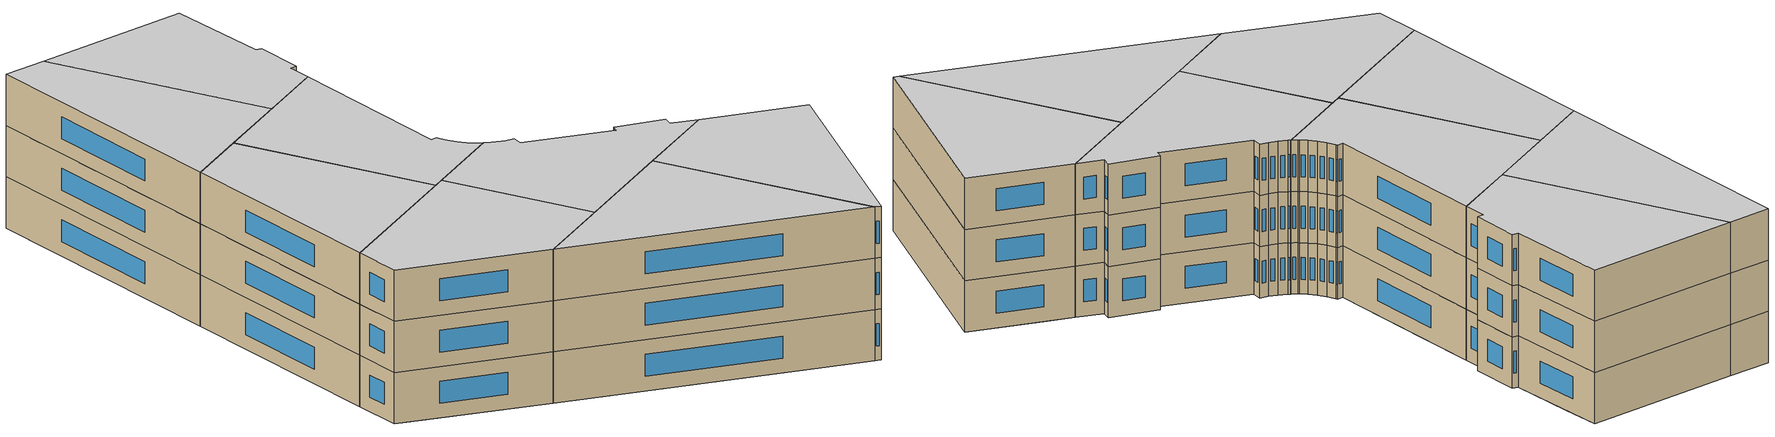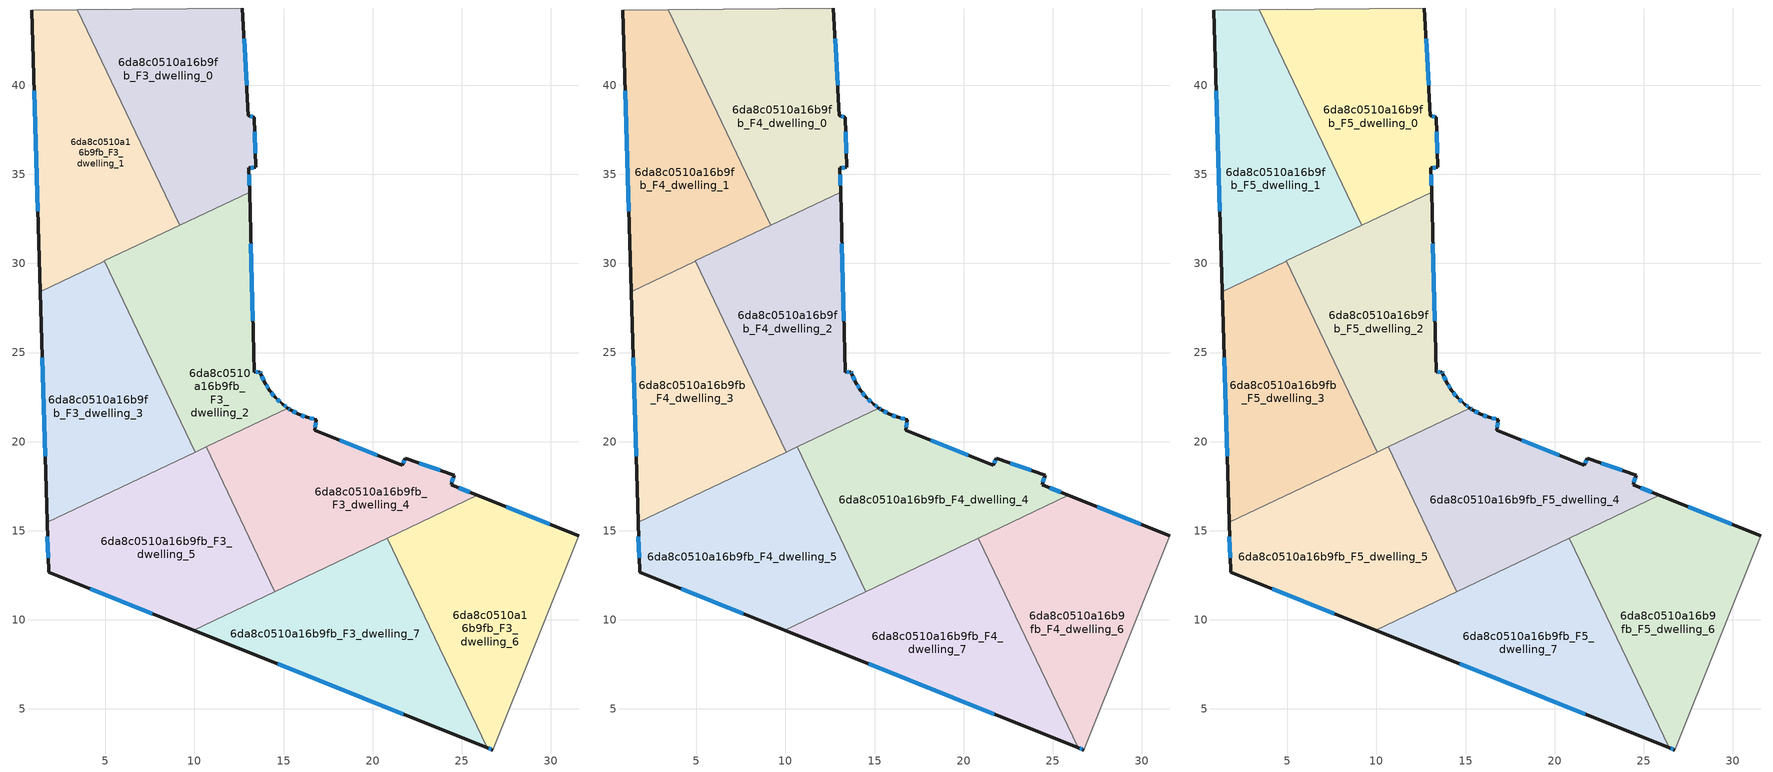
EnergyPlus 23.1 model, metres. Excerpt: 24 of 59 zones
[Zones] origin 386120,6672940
6da8c0510a16b9fb_F3_dwelling_0
 floor to 6da8c0510a16b9fb_F2_dwelling_0 (EU_floor_Construction): 12.7,44.34 12.82,42.05 9.07,35.75 6.83,37.09 3.43,44.24 z9
 floor to 6da8c0510a16b9fb_F2_dwelling_1 (EU_floor_Construction): 12.82,42.05 13.03,38.28 13.37,38.2 13.43,35.39 13.06,35.37 13.09,34.01 9.18,32.15 6.83,37.09 9.07,35.75 z9
 wall outside (EU_wall_Construction): 13.09,34.01 13.06,35.37 13.43,35.39 13.37,38.2 13.03,38.28 12.7,44.34 z9:12
 wall to 6da8c0510a16b9fb_F3_dwelling_1 (EU_wall_Construction): 3.43,44.24 9.18,32.15 z9:12
 wall adiabatic (EU_wall_Construction): 12.7,44.34 3.43,44.24 z9:12
 wall to 6da8c0510a16b9fb_F3_dwelling_2 (EU_wall_Construction): 9.18,32.15 13.09,34.01 z9:12
 window (EU_Window_Construction): 13.17,35.38 13.32,35.38 / 13.09,34.4 13.07,34.98 / 12.93,40.01 12.79,42.61 / 13.27,38.22 13.12,38.26 / 13.41,36.19 13.38,37.39 z9.86:11.14
6da8c0510a16b9fb_F3_dwelling_1
 floor to 6da8c0510a16b9fb_F2_dwelling_1 (EU_floor_Construction): 6.83,37.09 9.18,32.15 8.52,31.83 1.1,36.25 0.97,40.58 z9
 floor to 6da8c0510a16b9fb_F2_dwelling_0 (EU_floor_Construction): 3.43,44.24 6.83,37.09 0.97,40.58 0.87,44.21 z9
 floor to 6da8c0510a16b9fb_F2_dwelling_2 (EU_floor_Construction): 8.52,31.83 1.34,28.42 1.1,36.25 z9
 wall outside (EU_wall_Construction): 0.87,44.21 1.34,28.42 z9:12
 wall adiabatic (EU_wall_Construction): 3.43,44.24 0.87,44.21 z9:12
 wall to 6da8c0510a16b9fb_F3_dwelling_3 (EU_wall_Construction): 1.34,28.42 4.95,30.14 z9:12
 wall to 6da8c0510a16b9fb_F3_dwelling_2 (EU_wall_Construction): 4.95,30.14 9.18,32.15 z9:12
 window (EU_Window_Construction): 1,39.7 1.2,32.93 z9.86:11.14
6da8c0510a16b9fb_F3_dwelling_2
 floor to 6da8c0510a16b9fb_F2_dwelling_2 (EU_floor_Construction): 12.57,29.42 10.1,25.27 6.14,27.63 4.95,30.14 8.52,31.83 z9
 floor to 6da8c0510a16b9fb_F2_dwelling_4 (EU_floor_Construction): 13.18,30.45 13.35,23.89 13.68,23.92 13.72,23.8 13.94,23.31 14.22,22.87 14.56,22.46 14.89,22.15 14.95,22.09 15.24,21.89 10.04,19.42 8.52,22.62 z9
 floor to 6da8c0510a16b9fb_F2_dwelling_3 (EU_floor_Construction): 10.1,25.27 8.52,22.62 6.14,27.63 z9
 floor to 6da8c0510a16b9fb_F2_dwelling_1 (EU_floor_Construction): 13.09,34.01 13.18,30.45 12.57,29.42 8.52,31.83 z9
 wall outside (EU_wall_Construction): 15.24,21.89 14.95,22.09 14.89,22.15 14.56,22.46 14.22,22.87 13.94,23.31 13.72,23.8 13.68,23.92 13.35,23.89 13.09,34.01 z9:12
 wall to 6da8c0510a16b9fb_F3_dwelling_3 (EU_wall_Construction): 4.95,30.14 10.04,19.42 z9:12
 wall to 6da8c0510a16b9fb_F3_dwelling_4 (EU_wall_Construction): 10.66,19.71 15.24,21.89 z9:12
 wall to 6da8c0510a16b9fb_F3_dwelling_5 (EU_wall_Construction): 10.04,19.42 10.66,19.71 z9:12
 window (EU_Window_Construction): 13.88,23.45 13.79,23.66 / 14.14,22.99 14.02,23.19 / 14.46,22.57 14.32,22.75 / 14.79,22.23 14.65,22.37 / 15.16,21.95 15.03,22.04 / 13.28,26.78 13.17,31.12 / 13.58,23.91 13.44,23.9 / 13.71,23.83 13.69,23.88 z9.86:11.14
6da8c0510a16b9fb_F3_dwelling_3
 floor to 6da8c0510a16b9fb_F2_dwelling_3 (EU_floor_Construction): 6.14,27.63 8.52,22.62 5.25,17.14 1.73,15.46 1.5,23.05 4.73,28.47 z9
 floor to 6da8c0510a16b9fb_F2_dwelling_2 (EU_floor_Construction): 4.95,30.14 6.14,27.63 4.73,28.47 1.5,23.05 1.34,28.42 z9
 floor to 6da8c0510a16b9fb_F2_dwelling_5 (EU_floor_Construction): 8.45,18.66 5.25,17.14 6.76,19.67 z9
 floor to 6da8c0510a16b9fb_F2_dwelling_4 (EU_floor_Construction): 8.52,22.62 10.04,19.42 8.45,18.66 6.76,19.67 z9
 wall outside (EU_wall_Construction): 1.34,28.42 1.73,15.46 z9:12
 wall to 6da8c0510a16b9fb_F3_dwelling_5 (EU_wall_Construction): 1.73,15.46 10.04,19.42 z9:12
 window (EU_Window_Construction): 1.45,24.72 1.62,19.17 z9.86:11.14
6da8c0510a16b9fb_F3_dwelling_4
 floor to 6da8c0510a16b9fb_F2_dwelling_4 (EU_floor_Construction): 16.83,21.24 16.77,20.65 17.64,20.3 14.51,15.05 12.22,16.41 10.66,19.71 15.24,21.89 15.38,21.79 15.85,21.54 16.34,21.35 z9
 floor to 6da8c0510a16b9fb_F2_dwelling_6 (EU_floor_Construction): 24.58,18.11 24.41,17.57 25.88,16.98 18.23,13.35 14.74,15.43 17.64,20.3 21.67,18.67 21.82,19.06 z9
 floor to 6da8c0510a16b9fb_F2_dwelling_5 (EU_floor_Construction): 14.51,15.05 13.6,13.52 12.22,16.41 z9
 floor to 6da8c0510a16b9fb_F2_dwelling_7 (EU_floor_Construction): 18.23,13.35 14.52,11.58 13.6,13.52 14.74,15.43 z9
 wall outside (EU_wall_Construction): 25.88,16.98 24.41,17.57 24.58,18.11 21.82,19.06 21.67,18.67 16.77,20.65 16.83,21.24 16.34,21.35 15.85,21.54 15.38,21.79 15.24,21.89 z9:12
 wall to 6da8c0510a16b9fb_F3_dwelling_5 (EU_wall_Construction): 10.66,19.71 14.52,11.58 z9:12
 wall to 6da8c0510a16b9fb_F3_dwelling_7 (EU_wall_Construction): 14.52,11.58 20.83,14.58 z9:12
 wall to 6da8c0510a16b9fb_F3_dwelling_6 (EU_wall_Construction): 20.83,14.58 25.88,16.98 z9:12
 window (EU_Window_Construction): 15.71,21.61 15.51,21.72 / 16.2,21.41 15.99,21.49 / 16.69,21.27 16.48,21.32 / 16.78,20.82 16.81,21.07 / 20.27,19.24 18.17,20.08 / 21.78,18.95 21.71,18.79 / 23.79,18.39 22.61,18.79 / 24.45,17.73 24.53,17.96 / 25.46,17.15 24.83,17.4 / 15.34,21.82 15.28,21.86 z9.86:11.14
6da8c0510a16b9fb_F3_dwelling_5
 floor to 6da8c0510a16b9fb_F2_dwelling_5 (EU_floor_Construction): 12.22,16.41 13.6,13.52 11.63,10.21 9.96,9.42 2.45,12.43 5.25,17.14 8.45,18.66 z9
 floor to 6da8c0510a16b9fb_F2_dwelling_3 (EU_floor_Construction): 5.25,17.14 2.45,12.43 1.81,12.68 1.73,15.46 z9
 floor to 6da8c0510a16b9fb_F2_dwelling_7 (EU_floor_Construction): 13.6,13.52 14.52,11.58 11.63,10.21 z9
 floor to 6da8c0510a16b9fb_F2_dwelling_4 (EU_floor_Construction): 10.66,19.71 12.22,16.41 8.45,18.66 z9
 wall outside (EU_wall_Construction): 1.73,15.46 1.81,12.68 9.96,9.42 z9:12
 wall to 6da8c0510a16b9fb_F3_dwelling_7 (EU_wall_Construction): 9.96,9.42 14.52,11.58 z9:12
 window (EU_Window_Construction): 4.14,11.75 7.63,10.35 / 1.75,14.67 1.79,13.48 z9.86:11.14
6da8c0510a16b9fb_F3_dwelling_6
 floor to 6da8c0510a16b9fb_F2_dwelling_6 (EU_floor_Construction): 27.52,16.33 23.78,10.05 22.68,10.7 20.83,14.58 25.88,16.98 z9
 floor to 6da8c0510a16b9fb_F2_dwelling_8 (EU_floor_Construction): 31.57,14.72 26.75,2.69 26.42,2.83 23.34,9.31 27.52,16.33 z9
 floor to 6da8c0510a16b9fb_F2_dwelling_7 (EU_floor_Construction): 23.78,10.05 23.34,9.31 22.68,10.7 z9
 wall outside (EU_wall_Construction): 26.42,2.83 26.75,2.69 / 31.57,14.72 25.88,16.98 z9:12
 wall adiabatic (EU_wall_Construction): 26.75,2.69 31.57,14.72 z9:12
 wall to 6da8c0510a16b9fb_F3_dwelling_7 (EU_wall_Construction): 20.83,14.58 26.42,2.83 z9:12
 window (EU_Window_Construction): 26.51,2.79 26.66,2.73 / 29.95,15.37 27.51,16.34 z9.86:11.14
6da8c0510a16b9fb_F3_dwelling_7
 floor to 6da8c0510a16b9fb_F2_dwelling_7 (EU_floor_Construction): 22.68,10.7 23.34,9.31 20.81,5.07 10.93,9.03 11.63,10.21 18.24,13.35 z9
 floor to 6da8c0510a16b9fb_F2_dwelling_8 (EU_floor_Construction): 23.34,9.31 26.42,2.83 20.81,5.07 z9
 floor to 6da8c0510a16b9fb_F2_dwelling_6 (EU_floor_Construction): 20.83,14.58 22.68,10.7 18.24,13.35 z9
 floor to 6da8c0510a16b9fb_F2_dwelling_5 (EU_floor_Construction): 11.63,10.21 10.93,9.03 9.96,9.42 z9
 wall outside (EU_wall_Construction): 9.96,9.42 26.42,2.83 z9:12
 window (EU_Window_Construction): 14.66,7.53 21.72,4.71 z9.86:11.14
6da8c0510a16b9fb_F4_dwelling_0
 floor to 6da8c0510a16b9fb_F3_dwelling_0 (EU_floor_Construction): 12.7,44.34 13.03,38.28 13.37,38.2 13.43,35.39 13.06,35.37 13.09,34.01 9.18,32.15 3.43,44.24 z12
 wall outside (EU_wall_Construction): 13.09,34.01 13.06,35.37 13.43,35.39 13.37,38.2 13.03,38.28 12.7,44.34 z12:15
 wall to 6da8c0510a16b9fb_F4_dwelling_1 (EU_wall_Construction): 3.43,44.24 9.18,32.15 z12:15
 wall adiabatic (EU_wall_Construction): 12.7,44.34 3.43,44.24 z12:15
 wall to 6da8c0510a16b9fb_F4_dwelling_2 (EU_wall_Construction): 9.18,32.15 13.09,34.01 z12:15
 window (EU_Window_Construction): 13.17,35.38 13.32,35.38 / 13.09,34.4 13.07,34.98 / 12.93,40.01 12.79,42.61 / 13.27,38.22 13.12,38.26 / 13.41,36.19 13.38,37.39 z12.86:14.14
6da8c0510a16b9fb_F4_dwelling_1
 floor to 6da8c0510a16b9fb_F3_dwelling_1 (EU_floor_Construction): 3.43,44.24 9.18,32.15 1.34,28.42 0.87,44.21 z12
 wall outside (EU_wall_Construction): 0.87,44.21 1.34,28.42 z12:15
 wall adiabatic (EU_wall_Construction): 3.43,44.24 0.87,44.21 z12:15
 wall to 6da8c0510a16b9fb_F4_dwelling_3 (EU_wall_Construction): 1.34,28.42 4.95,30.14 z12:15
 wall to 6da8c0510a16b9fb_F4_dwelling_2 (EU_wall_Construction): 4.95,30.14 9.18,32.15 z12:15
 window (EU_Window_Construction): 1,39.7 1.2,32.93 z12.86:14.14
6da8c0510a16b9fb_F4_dwelling_2
 floor to 6da8c0510a16b9fb_F3_dwelling_2 (EU_floor_Construction): 13.09,34.01 13.35,23.89 13.68,23.92 13.72,23.8 13.94,23.31 14.22,22.87 14.56,22.46 14.89,22.15 14.95,22.09 15.24,21.89 10.04,19.42 4.95,30.14 z12
 wall outside (EU_wall_Construction): 15.24,21.89 14.95,22.09 14.89,22.15 14.56,22.46 14.22,22.87 13.94,23.31 13.72,23.8 13.68,23.92 13.35,23.89 13.09,34.01 z12:15
 wall to 6da8c0510a16b9fb_F4_dwelling_3 (EU_wall_Construction): 4.95,30.14 10.04,19.42 z12:15
 wall to 6da8c0510a16b9fb_F4_dwelling_4 (EU_wall_Construction): 10.66,19.71 15.24,21.89 z12:15
 wall to 6da8c0510a16b9fb_F4_dwelling_5 (EU_wall_Construction): 10.04,19.42 10.66,19.71 z12:15
 window (EU_Window_Construction): 13.88,23.45 13.79,23.66 / 14.14,22.99 14.02,23.19 / 14.46,22.57 14.32,22.75 / 14.79,22.23 14.65,22.37 / 15.16,21.95 15.03,22.04 / 13.28,26.78 13.17,31.12 / 13.58,23.91 13.44,23.9 / 13.71,23.83 13.69,23.88 z12.86:14.14
6da8c0510a16b9fb_F4_dwelling_3
 floor to 6da8c0510a16b9fb_F3_dwelling_3 (EU_floor_Construction): 4.95,30.14 10.04,19.42 1.73,15.46 1.34,28.42 z12
 wall outside (EU_wall_Construction): 1.34,28.42 1.73,15.46 z12:15
 wall to 6da8c0510a16b9fb_F4_dwelling_5 (EU_wall_Construction): 1.73,15.46 10.04,19.42 z12:15
 window (EU_Window_Construction): 1.45,24.72 1.62,19.17 z12.86:14.14
6da8c0510a16b9fb_F4_dwelling_4
 floor to 6da8c0510a16b9fb_F3_dwelling_4 (EU_floor_Construction): 24.58,18.11 24.41,17.57 25.88,16.98 14.52,11.58 10.66,19.71 15.24,21.89 15.38,21.79 15.85,21.54 16.34,21.35 16.83,21.24 16.77,20.65 21.67,18.67 21.82,19.06 z12
 wall outside (EU_wall_Construction): 25.88,16.98 24.41,17.57 24.58,18.11 21.82,19.06 21.67,18.67 16.77,20.65 16.83,21.24 16.34,21.35 15.85,21.54 15.38,21.79 15.24,21.89 z12:15
 wall to 6da8c0510a16b9fb_F4_dwelling_5 (EU_wall_Construction): 10.66,19.71 14.52,11.58 z12:15
 wall to 6da8c0510a16b9fb_F4_dwelling_7 (EU_wall_Construction): 14.52,11.58 20.83,14.58 z12:15
 wall to 6da8c0510a16b9fb_F4_dwelling_6 (EU_wall_Construction): 20.83,14.58 25.88,16.98 z12:15
 window (EU_Window_Construction): 15.71,21.61 15.51,21.72 / 16.2,21.41 15.99,21.49 / 16.69,21.27 16.48,21.32 / 16.78,20.82 16.81,21.07 / 20.27,19.24 18.17,20.08 / 21.78,18.95 21.71,18.79 / 23.79,18.39 22.61,18.79 / 24.45,17.73 24.53,17.96 / 25.46,17.15 24.83,17.4 / 15.34,21.82 15.28,21.86 z12.86:14.14
6da8c0510a16b9fb_F4_dwelling_5
 floor to 6da8c0510a16b9fb_F3_dwelling_5 (EU_floor_Construction): 10.66,19.71 14.52,11.58 9.96,9.42 1.81,12.68 1.73,15.46 z12
 wall outside (EU_wall_Construction): 1.73,15.46 1.81,12.68 9.96,9.42 z12:15
 wall to 6da8c0510a16b9fb_F4_dwelling_7 (EU_wall_Construction): 9.96,9.42 14.52,11.58 z12:15
 window (EU_Window_Construction): 4.14,11.75 7.63,10.35 / 1.75,14.67 1.79,13.48 z12.86:14.14
6da8c0510a16b9fb_F4_dwelling_6
 floor to 6da8c0510a16b9fb_F3_dwelling_6 (EU_floor_Construction): 31.57,14.72 26.75,2.69 26.42,2.83 20.83,14.58 25.88,16.98 z12
 wall outside (EU_wall_Construction): 26.42,2.83 26.75,2.69 / 31.57,14.72 25.88,16.98 z12:15
 wall adiabatic (EU_wall_Construction): 26.75,2.69 31.57,14.72 z12:15
 wall to 6da8c0510a16b9fb_F4_dwelling_7 (EU_wall_Construction): 20.83,14.58 26.42,2.83 z12:15
 window (EU_Window_Construction): 26.51,2.79 26.66,2.73 / 29.95,15.37 27.51,16.34 z12.86:14.14
6da8c0510a16b9fb_F4_dwelling_7
 floor to 6da8c0510a16b9fb_F3_dwelling_7 (EU_floor_Construction): 20.83,14.58 26.42,2.83 9.96,9.42 z12
 wall outside (EU_wall_Construction): 9.96,9.42 26.42,2.83 z12:15
 window (EU_Window_Construction): 14.66,7.53 21.72,4.71 z12.86:14.14
6da8c0510a16b9fb_F5_dwelling_0
 floor to 6da8c0510a16b9fb_F4_dwelling_0 (EU_floor_Construction): 12.7,44.34 13.03,38.28 13.37,38.2 13.43,35.39 13.06,35.37 13.09,34.01 9.18,32.15 3.43,44.24 z15
 wall outside (EU_wall_Construction): 13.09,34.01 13.06,35.37 13.43,35.39 13.37,38.2 13.03,38.28 12.7,44.34 z15:18
 wall to 6da8c0510a16b9fb_F5_dwelling_1 (EU_wall_Construction): 3.43,44.24 9.18,32.15 z15:18
 wall adiabatic (EU_wall_Construction): 12.7,44.34 3.43,44.24 z15:18
 wall to 6da8c0510a16b9fb_F5_dwelling_2 (EU_wall_Construction): 9.18,32.15 13.09,34.01 z15:18
 window (EU_Window_Construction): 13.17,35.38 13.32,35.38 / 13.09,34.4 13.07,34.98 / 12.93,40.01 12.79,42.61 / 13.27,38.22 13.12,38.26 / 13.41,36.19 13.38,37.39 z15.86:17.14
 ceiling to 6da8c0510a16b9fb_F6_dwelling_0 (EU_floor_Construction): 13.09,34.01 13.06,35.37 13.43,35.39 13.37,38.2 13.03,38.28 12.7,44.34 3.43,44.24 9.18,32.15 z18
6da8c0510a16b9fb_F5_dwelling_1
 floor to 6da8c0510a16b9fb_F4_dwelling_1 (EU_floor_Construction): 3.43,44.24 9.18,32.15 1.34,28.42 0.87,44.21 z15
 wall outside (EU_wall_Construction): 0.87,44.21 1.34,28.42 z15:18
 wall adiabatic (EU_wall_Construction): 3.43,44.24 0.87,44.21 z15:18
 wall to 6da8c0510a16b9fb_F5_dwelling_3 (EU_wall_Construction): 1.34,28.42 4.95,30.14 z15:18
 wall to 6da8c0510a16b9fb_F5_dwelling_2 (EU_wall_Construction): 4.95,30.14 9.18,32.15 z15:18
 window (EU_Window_Construction): 1,39.7 1.2,32.93 z15.86:17.14
 ceiling to 6da8c0510a16b9fb_F6_dwelling_1 (EU_floor_Construction): 9.18,32.15 3.43,44.24 0.87,44.21 1.34,28.42 z18
6da8c0510a16b9fb_F5_dwelling_2
 floor to 6da8c0510a16b9fb_F4_dwelling_2 (EU_floor_Construction): 13.09,34.01 13.35,23.89 13.68,23.92 13.72,23.8 13.94,23.31 14.22,22.87 14.56,22.46 14.89,22.15 14.95,22.09 15.24,21.89 10.04,19.42 4.95,30.14 z15
 wall outside (EU_wall_Construction): 15.24,21.89 14.95,22.09 14.89,22.15 14.56,22.46 14.22,22.87 13.94,23.31 13.72,23.8 13.68,23.92 13.35,23.89 13.09,34.01 z15:18
 wall to 6da8c0510a16b9fb_F5_dwelling_3 (EU_wall_Construction): 4.95,30.14 10.04,19.42 z15:18
 wall to 6da8c0510a16b9fb_F5_dwelling_4 (EU_wall_Construction): 10.66,19.71 15.24,21.89 z15:18
 wall to 6da8c0510a16b9fb_F5_dwelling_5 (EU_wall_Construction): 10.04,19.42 10.66,19.71 z15:18
 window (EU_Window_Construction): 13.88,23.45 13.79,23.66 / 14.14,22.99 14.02,23.19 / 14.46,22.57 14.32,22.75 / 14.79,22.23 14.65,22.37 / 15.16,21.95 15.03,22.04 / 13.28,26.78 13.17,31.12 / 13.58,23.91 13.44,23.9 / 13.71,23.83 13.69,23.88 z15.86:17.14
 ceiling to 6da8c0510a16b9fb_F6_dwelling_2 (EU_floor_Construction): 15.24,21.89 14.95,22.09 14.89,22.15 14.56,22.46 14.22,22.87 13.94,23.31 13.72,23.8 13.68,23.92 13.35,23.89 13.09,34.01 4.95,30.14 10.04,19.42 z18
6da8c0510a16b9fb_F5_dwelling_3
 floor to 6da8c0510a16b9fb_F4_dwelling_3 (EU_floor_Construction): 4.95,30.14 10.04,19.42 1.73,15.46 1.34,28.42 z15
 wall outside (EU_wall_Construction): 1.34,28.42 1.73,15.46 z15:18
 wall to 6da8c0510a16b9fb_F5_dwelling_5 (EU_wall_Construction): 1.73,15.46 10.04,19.42 z15:18
 window (EU_Window_Construction): 1.45,24.72 1.62,19.17 z15.86:17.14
 ceiling to 6da8c0510a16b9fb_F6_dwelling_3 (EU_floor_Construction): 10.04,19.42 4.95,30.14 1.34,28.42 1.73,15.46 z18
6da8c0510a16b9fb_F5_dwelling_4
 floor to 6da8c0510a16b9fb_F4_dwelling_4 (EU_floor_Construction): 24.58,18.11 24.41,17.57 25.88,16.98 14.52,11.58 10.66,19.71 15.24,21.89 15.38,21.79 15.85,21.54 16.34,21.35 16.83,21.24 16.77,20.65 21.67,18.67 21.82,19.06 z15
 wall outside (EU_wall_Construction): 25.88,16.98 24.41,17.57 24.58,18.11 21.82,19.06 21.67,18.67 16.77,20.65 16.83,21.24 16.34,21.35 15.85,21.54 15.38,21.79 15.24,21.89 z15:18
 wall to 6da8c0510a16b9fb_F5_dwelling_5 (EU_wall_Construction): 10.66,19.71 14.52,11.58 z15:18
 wall to 6da8c0510a16b9fb_F5_dwelling_7 (EU_wall_Construction): 14.52,11.58 20.83,14.58 z15:18
 wall to 6da8c0510a16b9fb_F5_dwelling_6 (EU_wall_Construction): 20.83,14.58 25.88,16.98 z15:18
 window (EU_Window_Construction): 15.71,21.61 15.51,21.72 / 16.2,21.41 15.99,21.49 / 16.69,21.27 16.48,21.32 / 16.78,20.82 16.81,21.07 / 20.27,19.24 18.17,20.08 / 21.78,18.95 21.71,18.79 / 23.79,18.39 22.61,18.79 / 24.45,17.73 24.53,17.96 / 25.46,17.15 24.83,17.4 / 15.34,21.82 15.28,21.86 z15.86:17.14
 ceiling to 6da8c0510a16b9fb_F6_dwelling_4 (EU_floor_Construction): 25.88,16.98 24.41,17.57 24.58,18.11 21.82,19.06 21.67,18.67 16.77,20.65 16.83,21.24 16.34,21.35 15.85,21.54 15.38,21.79 15.24,21.89 10.66,19.71 14.52,11.58 z18
6da8c0510a16b9fb_F5_dwelling_5
 floor to 6da8c0510a16b9fb_F4_dwelling_5 (EU_floor_Construction): 10.66,19.71 14.52,11.58 9.96,9.42 1.81,12.68 1.73,15.46 z15
 wall outside (EU_wall_Construction): 1.73,15.46 1.81,12.68 9.96,9.42 z15:18
 wall to 6da8c0510a16b9fb_F5_dwelling_7 (EU_wall_Construction): 9.96,9.42 14.52,11.58 z15:18
 window (EU_Window_Construction): 4.14,11.75 7.63,10.35 / 1.75,14.67 1.79,13.48 z15.86:17.14
 ceiling to 6da8c0510a16b9fb_F6_dwelling_5 (EU_floor_Construction): 14.52,11.58 10.66,19.71 1.73,15.46 1.81,12.68 9.96,9.42 z18
6da8c0510a16b9fb_F5_dwelling_6
 floor to 6da8c0510a16b9fb_F4_dwelling_6 (EU_floor_Construction): 31.57,14.72 26.75,2.69 26.42,2.83 20.83,14.58 25.88,16.98 z15
 wall outside (EU_wall_Construction): 26.42,2.83 26.75,2.69 / 31.57,14.72 25.88,16.98 z15:18
 wall adiabatic (EU_wall_Construction): 26.75,2.69 31.57,14.72 z15:18
 wall to 6da8c0510a16b9fb_F5_dwelling_7 (EU_wall_Construction): 20.83,14.58 26.42,2.83 z15:18
 window (EU_Window_Construction): 26.51,2.79 26.66,2.73 / 29.95,15.37 27.51,16.34 z15.86:17.14
 ceiling to 6da8c0510a16b9fb_F6_dwelling_6 (EU_floor_Construction): 26.75,2.69 31.57,14.72 25.88,16.98 20.83,14.58 26.42,2.83 z18
6da8c0510a16b9fb_F5_dwelling_7
 floor to 6da8c0510a16b9fb_F4_dwelling_7 (EU_floor_Construction): 20.83,14.58 26.42,2.83 9.96,9.42 z15
 wall outside (EU_wall_Construction): 9.96,9.42 26.42,2.83 z15:18
 window (EU_Window_Construction): 14.66,7.53 21.72,4.71 z15.86:17.14
 ceiling to 6da8c0510a16b9fb_F6_dwelling_7 (EU_floor_Construction): 26.42,2.83 20.83,14.58 9.96,9.42 z18
[Building]
EU S2 Campaign: North Axis=0; Terrain=City; Solar Distribution=FullExterior
[Site:Location]
Helsinki-Vantaa.AP: Latitude=60.317; Longitude=24.963; Time Zone=2; Elevation=54.6
[SizingPeriod:WeatherFileDays]
AnnualSizingPeriod: Begin Month=1; Begin Day of Month=1; End Month=12; End Day of Month=31; Day of Week for Start Day=Monday; Use Weather File Daylight Saving Period=No; Use Weather File Rain and Snow Indicators=No
[MATERIAL]
EU_InternalMass_Material: Roughness=MediumRough; Thickness=0.1; Conductivity=1; Density=1800; Specific Heat=900; Thermal Absorptance=0.9; Solar Absorptance=0.7; Visible Absorptance=0.7
[MATERIAL:NOMASS] Roughness=MediumRough; Thermal Absorptance=0.9; Solar Absorptance=0.7; Visible Absorptance=0.7
Name | Thermal Resistance
EU_wall_NoMass | 1.10183
EU_floor_NoMass | 1.70606
[WINDOWMATERIAL:SIMPLEGLAZINGSYSTEM]
EU_Window_SimpleGlazing: UFactor=3.11035; Solar Heat Gain Coefficient=0.8; Visible Transmittance=0.8
[CONSTRUCTION]
EU_wall_Construction: EU_wall_NoMass
EU_floor_Construction: EU_floor_NoMass
EU_Window_Construction: EU_Window_SimpleGlazing
EU_InternalMass_Construction: EU_InternalMass_Material
[ZONE] Type=1; Multiplier=1; Ceiling Height=autocalculate; Floor Area=autocalculate; Part of Total Floor Area=Yes
Name | Volume
6da8c0510a16b9fb_F3_dwelling_0; 6da8c0510a16b9fb_F4_dwelling_0; 6da8c0510a16b9fb_F5_dwelling_0 | 235.062
6da8c0510a16b9fb_F3_dwelling_1; 6da8c0510a16b9fb_F4_dwelling_1; 6da8c0510a16b9fb_F5_dwelling_1 | 235.124
6da8c0510a16b9fb_F3_dwelling_2; 6da8c0510a16b9fb_F4_dwelling_2; 6da8c0510a16b9fb_F5_dwelling_2 | 235.09
6da8c0510a16b9fb_F3_dwelling_3; 6da8c0510a16b9fb_F4_dwelling_3; 6da8c0510a16b9fb_F5_dwelling_3 | 235.079
6da8c0510a16b9fb_F3_dwelling_4; 6da8c0510a16b9fb_F4_dwelling_4; 6da8c0510a16b9fb_F5_dwelling_4 | 235.1
6da8c0510a16b9fb_F3_dwelling_5; 6da8c0510a16b9fb_F4_dwelling_5; 6da8c0510a16b9fb_F5_dwelling_5 | 235.091
6da8c0510a16b9fb_F3_dwelling_6; 6da8c0510a16b9fb_F4_dwelling_6; 6da8c0510a16b9fb_F5_dwelling_6 | 235.078
6da8c0510a16b9fb_F3_dwelling_7; 6da8c0510a16b9fb_F4_dwelling_7; 6da8c0510a16b9fb_F5_dwelling_7 | 235.085
[INTERNALMASS] Construction=EU_InternalMass_Construction
Name | Zone or ZoneList | Surface Area
6da8c0510a16b9fb_F3_dwelling_0_EU_InternalMass | 6da8c0510a16b9fb_F3_dwelling_0 | 78.3554
6da8c0510a16b9fb_F3_dwelling_1_EU_InternalMass | 6da8c0510a16b9fb_F3_dwelling_1 | 78.3749
6da8c0510a16b9fb_F3_dwelling_2_EU_InternalMass | 6da8c0510a16b9fb_F3_dwelling_2 | 78.3638
6da8c0510a16b9fb_F3_dwelling_3_EU_InternalMass | 6da8c0510a16b9fb_F3_dwelling_3 | 78.3567
6da8c0510a16b9fb_F3_dwelling_4_EU_InternalMass | 6da8c0510a16b9fb_F3_dwelling_4 | 78.3671
6da8c0510a16b9fb_F3_dwelling_5_EU_InternalMass | 6da8c0510a16b9fb_F3_dwelling_5 | 78.3652
6da8c0510a16b9fb_F3_dwelling_6_EU_InternalMass | 6da8c0510a16b9fb_F3_dwelling_6 | 78.3589
6da8c0510a16b9fb_F3_dwelling_7_EU_InternalMass | 6da8c0510a16b9fb_F3_dwelling_7 | 78.3638
6da8c0510a16b9fb_F4_dwelling_0_EU_InternalMass | 6da8c0510a16b9fb_F4_dwelling_0 | 78.3554
6da8c0510a16b9fb_F4_dwelling_1_EU_InternalMass | 6da8c0510a16b9fb_F4_dwelling_1 | 78.3749
6da8c0510a16b9fb_F4_dwelling_2_EU_InternalMass | 6da8c0510a16b9fb_F4_dwelling_2 | 78.3638
6da8c0510a16b9fb_F4_dwelling_3_EU_InternalMass | 6da8c0510a16b9fb_F4_dwelling_3 | 78.3567
6da8c0510a16b9fb_F4_dwelling_4_EU_InternalMass | 6da8c0510a16b9fb_F4_dwelling_4 | 78.3671
6da8c0510a16b9fb_F4_dwelling_5_EU_InternalMass | 6da8c0510a16b9fb_F4_dwelling_5 | 78.3652
6da8c0510a16b9fb_F4_dwelling_6_EU_InternalMass | 6da8c0510a16b9fb_F4_dwelling_6 | 78.3589
6da8c0510a16b9fb_F4_dwelling_7_EU_InternalMass | 6da8c0510a16b9fb_F4_dwelling_7 | 78.3638
6da8c0510a16b9fb_F5_dwelling_0_EU_InternalMass | 6da8c0510a16b9fb_F5_dwelling_0 | 78.3554
6da8c0510a16b9fb_F5_dwelling_1_EU_InternalMass | 6da8c0510a16b9fb_F5_dwelling_1 | 78.3749
6da8c0510a16b9fb_F5_dwelling_2_EU_InternalMass | 6da8c0510a16b9fb_F5_dwelling_2 | 78.3638
6da8c0510a16b9fb_F5_dwelling_3_EU_InternalMass | 6da8c0510a16b9fb_F5_dwelling_3 | 78.3567
6da8c0510a16b9fb_F5_dwelling_4_EU_InternalMass | 6da8c0510a16b9fb_F5_dwelling_4 | 78.3671
6da8c0510a16b9fb_F5_dwelling_5_EU_InternalMass | 6da8c0510a16b9fb_F5_dwelling_5 | 78.3652
6da8c0510a16b9fb_F5_dwelling_6_EU_InternalMass | 6da8c0510a16b9fb_F5_dwelling_6 | 78.3589
6da8c0510a16b9fb_F5_dwelling_7_EU_InternalMass | 6da8c0510a16b9fb_F5_dwelling_7 | 78.3638
[OTHEREQUIPMENT] Fuel Type=Electricity; Design Level Calculation Method=Watts/Area; Power per Zone Floor Area=1; Fraction Latent=0; Fraction Radiant=0; Fraction Lost=0; Carbon Dioxide Generation Rate=0; EndUse Subcategory=EU_Step8_InternalGains
Name | Zone or ZoneList or Space or SpaceList | Schedule
EU_Step8_InternalGain_6da8c0510a16b9fb_F3_dwelling_0_f000 | 6da8c0510a16b9fb_F3_dwelling_0 | EU_Step8_GainSchedule_6da8c0510a16b9fb_F3_dwelling_0_f000
EU_Step8_InternalGain_6da8c0510a16b9fb_F3_dwelling_1_f000 | 6da8c0510a16b9fb_F3_dwelling_1 | EU_Step8_GainSchedule_6da8c0510a16b9fb_F3_dwelling_1_f000
EU_Step8_InternalGain_6da8c0510a16b9fb_F3_dwelling_2_f000 | 6da8c0510a16b9fb_F3_dwelling_2 | EU_Step8_GainSchedule_6da8c0510a16b9fb_F3_dwelling_2_f000
EU_Step8_InternalGain_6da8c0510a16b9fb_F3_dwelling_3_f000 | 6da8c0510a16b9fb_F3_dwelling_3 | EU_Step8_GainSchedule_6da8c0510a16b9fb_F3_dwelling_3_f000
EU_Step8_InternalGain_6da8c0510a16b9fb_F3_dwelling_4_f000 | 6da8c0510a16b9fb_F3_dwelling_4 | EU_Step8_GainSchedule_6da8c0510a16b9fb_F3_dwelling_4_f000
EU_Step8_InternalGain_6da8c0510a16b9fb_F3_dwelling_5_f000 | 6da8c0510a16b9fb_F3_dwelling_5 | EU_Step8_GainSchedule_6da8c0510a16b9fb_F3_dwelling_5_f000
EU_Step8_InternalGain_6da8c0510a16b9fb_F3_dwelling_6_f000 | 6da8c0510a16b9fb_F3_dwelling_6 | EU_Step8_GainSchedule_6da8c0510a16b9fb_F3_dwelling_6_f000
EU_Step8_InternalGain_6da8c0510a16b9fb_F3_dwelling_7_f000 | 6da8c0510a16b9fb_F3_dwelling_7 | EU_Step8_GainSchedule_6da8c0510a16b9fb_F3_dwelling_7_f000
EU_Step8_InternalGain_6da8c0510a16b9fb_F4_dwelling_0_f000 | 6da8c0510a16b9fb_F4_dwelling_0 | EU_Step8_GainSchedule_6da8c0510a16b9fb_F4_dwelling_0_f000
EU_Step8_InternalGain_6da8c0510a16b9fb_F4_dwelling_1_f000 | 6da8c0510a16b9fb_F4_dwelling_1 | EU_Step8_GainSchedule_6da8c0510a16b9fb_F4_dwelling_1_f000
EU_Step8_InternalGain_6da8c0510a16b9fb_F4_dwelling_2_f000 | 6da8c0510a16b9fb_F4_dwelling_2 | EU_Step8_GainSchedule_6da8c0510a16b9fb_F4_dwelling_2_f000
EU_Step8_InternalGain_6da8c0510a16b9fb_F4_dwelling_3_f000 | 6da8c0510a16b9fb_F4_dwelling_3 | EU_Step8_GainSchedule_6da8c0510a16b9fb_F4_dwelling_3_f000
EU_Step8_InternalGain_6da8c0510a16b9fb_F4_dwelling_4_f000 | 6da8c0510a16b9fb_F4_dwelling_4 | EU_Step8_GainSchedule_6da8c0510a16b9fb_F4_dwelling_4_f000
EU_Step8_InternalGain_6da8c0510a16b9fb_F4_dwelling_5_f000 | 6da8c0510a16b9fb_F4_dwelling_5 | EU_Step8_GainSchedule_6da8c0510a16b9fb_F4_dwelling_5_f000
EU_Step8_InternalGain_6da8c0510a16b9fb_F4_dwelling_6_f000 | 6da8c0510a16b9fb_F4_dwelling_6 | EU_Step8_GainSchedule_6da8c0510a16b9fb_F4_dwelling_6_f000
EU_Step8_InternalGain_6da8c0510a16b9fb_F4_dwelling_7_f000 | 6da8c0510a16b9fb_F4_dwelling_7 | EU_Step8_GainSchedule_6da8c0510a16b9fb_F4_dwelling_7_f000
EU_Step8_InternalGain_6da8c0510a16b9fb_F5_dwelling_0_f000 | 6da8c0510a16b9fb_F5_dwelling_0 | EU_Step8_GainSchedule_6da8c0510a16b9fb_F5_dwelling_0_f000
EU_Step8_InternalGain_6da8c0510a16b9fb_F5_dwelling_1_f000 | 6da8c0510a16b9fb_F5_dwelling_1 | EU_Step8_GainSchedule_6da8c0510a16b9fb_F5_dwelling_1_f000
EU_Step8_InternalGain_6da8c0510a16b9fb_F5_dwelling_2_f000 | 6da8c0510a16b9fb_F5_dwelling_2 | EU_Step8_GainSchedule_6da8c0510a16b9fb_F5_dwelling_2_f000
EU_Step8_InternalGain_6da8c0510a16b9fb_F5_dwelling_3_f000 | 6da8c0510a16b9fb_F5_dwelling_3 | EU_Step8_GainSchedule_6da8c0510a16b9fb_F5_dwelling_3_f000
EU_Step8_InternalGain_6da8c0510a16b9fb_F5_dwelling_4_f000 | 6da8c0510a16b9fb_F5_dwelling_4 | EU_Step8_GainSchedule_6da8c0510a16b9fb_F5_dwelling_4_f000
EU_Step8_InternalGain_6da8c0510a16b9fb_F5_dwelling_5_f000 | 6da8c0510a16b9fb_F5_dwelling_5 | EU_Step8_GainSchedule_6da8c0510a16b9fb_F5_dwelling_5_f000
EU_Step8_InternalGain_6da8c0510a16b9fb_F5_dwelling_6_f000 | 6da8c0510a16b9fb_F5_dwelling_6 | EU_Step8_GainSchedule_6da8c0510a16b9fb_F5_dwelling_6_f000
EU_Step8_InternalGain_6da8c0510a16b9fb_F5_dwelling_7_f000 | 6da8c0510a16b9fb_F5_dwelling_7 | EU_Step8_GainSchedule_6da8c0510a16b9fb_F5_dwelling_7_f000
[ZONEVENTILATION:DESIGNFLOWRATE] Schedule=EU_AlwaysOn; Design Flow Rate Calculation Method=AirChanges/Hour; Air Changes per Hour=0.756316; Ventilation Type=Natural; Fan Pressure Rise=0; Fan Total Efficiency=1; Constant Term Coefficient=1; Temperature Term Coefficient=0; Velocity Term Coefficient=0; Velocity Squared Term Coefficient=0; Minimum Indoor Temperature=-100; Maximum Indoor Temperature=100; Delta Temperature=-100; Minimum Outdoor Temperature=-100; Maximum Outdoor Temperature=100; Maximum Wind Speed=40
Name | Zone or ZoneList or Space or SpaceList
EU_ConstantAir_6da8c0510a16b9fb_F3_dwelling_0 | 6da8c0510a16b9fb_F3_dwelling_0
EU_ConstantAir_6da8c0510a16b9fb_F3_dwelling_1 | 6da8c0510a16b9fb_F3_dwelling_1
EU_ConstantAir_6da8c0510a16b9fb_F3_dwelling_2 | 6da8c0510a16b9fb_F3_dwelling_2
EU_ConstantAir_6da8c0510a16b9fb_F3_dwelling_3 | 6da8c0510a16b9fb_F3_dwelling_3
EU_ConstantAir_6da8c0510a16b9fb_F3_dwelling_4 | 6da8c0510a16b9fb_F3_dwelling_4
EU_ConstantAir_6da8c0510a16b9fb_F3_dwelling_5 | 6da8c0510a16b9fb_F3_dwelling_5
EU_ConstantAir_6da8c0510a16b9fb_F3_dwelling_6 | 6da8c0510a16b9fb_F3_dwelling_6
EU_ConstantAir_6da8c0510a16b9fb_F3_dwelling_7 | 6da8c0510a16b9fb_F3_dwelling_7
EU_ConstantAir_6da8c0510a16b9fb_F4_dwelling_0 | 6da8c0510a16b9fb_F4_dwelling_0
EU_ConstantAir_6da8c0510a16b9fb_F4_dwelling_1 | 6da8c0510a16b9fb_F4_dwelling_1
EU_ConstantAir_6da8c0510a16b9fb_F4_dwelling_2 | 6da8c0510a16b9fb_F4_dwelling_2
EU_ConstantAir_6da8c0510a16b9fb_F4_dwelling_3 | 6da8c0510a16b9fb_F4_dwelling_3
EU_ConstantAir_6da8c0510a16b9fb_F4_dwelling_4 | 6da8c0510a16b9fb_F4_dwelling_4
EU_ConstantAir_6da8c0510a16b9fb_F4_dwelling_5 | 6da8c0510a16b9fb_F4_dwelling_5
EU_ConstantAir_6da8c0510a16b9fb_F4_dwelling_6 | 6da8c0510a16b9fb_F4_dwelling_6
EU_ConstantAir_6da8c0510a16b9fb_F4_dwelling_7 | 6da8c0510a16b9fb_F4_dwelling_7
EU_ConstantAir_6da8c0510a16b9fb_F5_dwelling_0 | 6da8c0510a16b9fb_F5_dwelling_0
EU_ConstantAir_6da8c0510a16b9fb_F5_dwelling_1 | 6da8c0510a16b9fb_F5_dwelling_1
EU_ConstantAir_6da8c0510a16b9fb_F5_dwelling_2 | 6da8c0510a16b9fb_F5_dwelling_2
EU_ConstantAir_6da8c0510a16b9fb_F5_dwelling_3 | 6da8c0510a16b9fb_F5_dwelling_3
EU_ConstantAir_6da8c0510a16b9fb_F5_dwelling_4 | 6da8c0510a16b9fb_F5_dwelling_4
EU_ConstantAir_6da8c0510a16b9fb_F5_dwelling_5 | 6da8c0510a16b9fb_F5_dwelling_5
EU_ConstantAir_6da8c0510a16b9fb_F5_dwelling_6 | 6da8c0510a16b9fb_F5_dwelling_6
EU_ConstantAir_6da8c0510a16b9fb_F5_dwelling_7 | 6da8c0510a16b9fb_F5_dwelling_7
[HVACTEMPLATE:THERMOSTAT] Constant Heating Setpoint=20; Constant Cooling Setpoint=50
EU_HeatOnly_6da8c0510a16b9fb_F0_dwelling_6; EU_HeatOnly_6da8c0510a16b9fb_F0_dwelling_7; EU_HeatOnly_6da8c0510a16b9fb_F0_dwelling_8; EU_HeatOnly_6da8c0510a16b9fb_F1_dwelling_0; EU_HeatOnly_6da8c0510a16b9fb_F1_dwelling_1; EU_HeatOnly_6da8c0510a16b9fb_F1_dwelling_2; EU_HeatOnly_6da8c0510a16b9fb_F1_dwelling_3; EU_HeatOnly_6da8c0510a16b9fb_F1_dwelling_4; EU_HeatOnly_6da8c0510a16b9fb_F1_dwelling_5; EU_HeatOnly_6da8c0510a16b9fb_F1_dwelling_6; EU_HeatOnly_6da8c0510a16b9fb_F1_dwelling_7; EU_HeatOnly_6da8c0510a16b9fb_F1_dwelling_8; EU_HeatOnly_6da8c0510a16b9fb_F2_dwelling_0; EU_HeatOnly_6da8c0510a16b9fb_F2_dwelling_1; EU_HeatOnly_6da8c0510a16b9fb_F2_dwelling_2; EU_HeatOnly_6da8c0510a16b9fb_F2_dwelling_3; EU_HeatOnly_6da8c0510a16b9fb_F2_dwelling_4; EU_HeatOnly_6da8c0510a16b9fb_F2_dwelling_5; EU_HeatOnly_6da8c0510a16b9fb_F2_dwelling_6; EU_HeatOnly_6da8c0510a16b9fb_F2_dwelling_7; EU_HeatOnly_6da8c0510a16b9fb_F2_dwelling_8; EU_HeatOnly_6da8c0510a16b9fb_F3_dwelling_0; EU_HeatOnly_6da8c0510a16b9fb_F3_dwelling_1; EU_HeatOnly_6da8c0510a16b9fb_F3_dwelling_2; EU_HeatOnly_6da8c0510a16b9fb_F3_dwelling_3; EU_HeatOnly_6da8c0510a16b9fb_F3_dwelling_4; EU_HeatOnly_6da8c0510a16b9fb_F3_dwelling_5; EU_HeatOnly_6da8c0510a16b9fb_F3_dwelling_6; EU_HeatOnly_6da8c0510a16b9fb_F3_dwelling_7; EU_HeatOnly_6da8c0510a16b9fb_F4_dwelling_0; EU_HeatOnly_6da8c0510a16b9fb_F4_dwelling_1; EU_HeatOnly_6da8c0510a16b9fb_F4_dwelling_2; EU_HeatOnly_6da8c0510a16b9fb_F4_dwelling_3; EU_HeatOnly_6da8c0510a16b9fb_F4_dwelling_4; EU_HeatOnly_6da8c0510a16b9fb_F4_dwelling_5; EU_HeatOnly_6da8c0510a16b9fb_F4_dwelling_6; EU_HeatOnly_6da8c0510a16b9fb_F4_dwelling_7; EU_HeatOnly_6da8c0510a16b9fb_F5_dwelling_0; EU_HeatOnly_6da8c0510a16b9fb_F5_dwelling_1; EU_HeatOnly_6da8c0510a16b9fb_F5_dwelling_2; EU_HeatOnly_6da8c0510a16b9fb_F5_dwelling_3; EU_HeatOnly_6da8c0510a16b9fb_F5_dwelling_4; EU_HeatOnly_6da8c0510a16b9fb_F5_dwelling_5; EU_HeatOnly_6da8c0510a16b9fb_F5_dwelling_6; EU_HeatOnly_6da8c0510a16b9fb_F5_dwelling_7; EU_HeatOnly_6da8c0510a16b9fb_F6_dwelling_0; EU_HeatOnly_6da8c0510a16b9fb_F6_dwelling_1; EU_HeatOnly_6da8c0510a16b9fb_F6_dwelling_2; EU_HeatOnly_6da8c0510a16b9fb_F6_dwelling_3; EU_HeatOnly_6da8c0510a16b9fb_F6_dwelling_4; EU_HeatOnly_6da8c0510a16b9fb_F6_dwelling_5; EU_HeatOnly_6da8c0510a16b9fb_F6_dwelling_6; EU_HeatOnly_6da8c0510a16b9fb_F6_dwelling_7
[HVACTEMPLATE:ZONE:IDEALLOADSAIRSYSTEM] System Availability Schedule=EU_AlwaysOn; Maximum Heating Supply Air Temperature=50; Minimum Cooling Supply Air Temperature=13; Maximum Heating Supply Air Humidity Ratio=0.0156; Minimum Cooling Supply Air Humidity Ratio=0.0077; Heating Limit=NoLimit; Cooling Limit=NoLimit; Heating Availability Schedule=EU_AlwaysOn; Cooling Availability Schedule=EU_CoolingOff; Dehumidification Control Type=ConstantSensibleHeatRatio; Cooling Sensible Heat Ratio=0.7; Dehumidification Setpoint=60; Humidification Control Type=None; Humidification Setpoint=30; Outdoor Air Method=None; Outdoor Air Flow Rate per Person=0.00944; Outdoor Air Flow Rate per Zone Floor Area=0; Outdoor Air Flow Rate per Zone=0; Demand Controlled Ventilation Type=None; Outdoor Air Economizer Type=NoEconomizer; Heat Recovery Type=None; Sensible Heat Recovery Effectiveness=0.7; Latent Heat Recovery Effectiveness=0.65
Name | Template Thermostat
6da8c0510a16b9fb_F3_dwelling_0 | EU_HeatOnly_6da8c0510a16b9fb_F3_dwelling_0
6da8c0510a16b9fb_F3_dwelling_1 | EU_HeatOnly_6da8c0510a16b9fb_F3_dwelling_1
6da8c0510a16b9fb_F3_dwelling_2 | EU_HeatOnly_6da8c0510a16b9fb_F3_dwelling_2
6da8c0510a16b9fb_F3_dwelling_3 | EU_HeatOnly_6da8c0510a16b9fb_F3_dwelling_3
6da8c0510a16b9fb_F3_dwelling_4 | EU_HeatOnly_6da8c0510a16b9fb_F3_dwelling_4
6da8c0510a16b9fb_F3_dwelling_5 | EU_HeatOnly_6da8c0510a16b9fb_F3_dwelling_5
6da8c0510a16b9fb_F3_dwelling_6 | EU_HeatOnly_6da8c0510a16b9fb_F3_dwelling_6
6da8c0510a16b9fb_F3_dwelling_7 | EU_HeatOnly_6da8c0510a16b9fb_F3_dwelling_7
6da8c0510a16b9fb_F4_dwelling_0 | EU_HeatOnly_6da8c0510a16b9fb_F4_dwelling_0
6da8c0510a16b9fb_F4_dwelling_1 | EU_HeatOnly_6da8c0510a16b9fb_F4_dwelling_1
6da8c0510a16b9fb_F4_dwelling_2 | EU_HeatOnly_6da8c0510a16b9fb_F4_dwelling_2
6da8c0510a16b9fb_F4_dwelling_3 | EU_HeatOnly_6da8c0510a16b9fb_F4_dwelling_3
6da8c0510a16b9fb_F4_dwelling_4 | EU_HeatOnly_6da8c0510a16b9fb_F4_dwelling_4
6da8c0510a16b9fb_F4_dwelling_5 | EU_HeatOnly_6da8c0510a16b9fb_F4_dwelling_5
6da8c0510a16b9fb_F4_dwelling_6 | EU_HeatOnly_6da8c0510a16b9fb_F4_dwelling_6
6da8c0510a16b9fb_F4_dwelling_7 | EU_HeatOnly_6da8c0510a16b9fb_F4_dwelling_7
6da8c0510a16b9fb_F5_dwelling_0 | EU_HeatOnly_6da8c0510a16b9fb_F5_dwelling_0
6da8c0510a16b9fb_F5_dwelling_1 | EU_HeatOnly_6da8c0510a16b9fb_F5_dwelling_1
6da8c0510a16b9fb_F5_dwelling_2 | EU_HeatOnly_6da8c0510a16b9fb_F5_dwelling_2
6da8c0510a16b9fb_F5_dwelling_3 | EU_HeatOnly_6da8c0510a16b9fb_F5_dwelling_3
6da8c0510a16b9fb_F5_dwelling_4 | EU_HeatOnly_6da8c0510a16b9fb_F5_dwelling_4
6da8c0510a16b9fb_F5_dwelling_5 | EU_HeatOnly_6da8c0510a16b9fb_F5_dwelling_5
6da8c0510a16b9fb_F5_dwelling_6 | EU_HeatOnly_6da8c0510a16b9fb_F5_dwelling_6
6da8c0510a16b9fb_F5_dwelling_7 | EU_HeatOnly_6da8c0510a16b9fb_F5_dwelling_7
[SIZING:ZONE] Zone Cooling Design Supply Air Temperature Input Method=SupplyAirTemperature; Zone Cooling Design Supply Air Temperature=13; Zone Heating Design Supply Air Temperature Input Method=SupplyAirTemperature; Zone Heating Design Supply Air Temperature=50; Zone Cooling Design Supply Air Humidity Ratio=0.008; Zone Heating Design Supply Air Humidity Ratio=0.008; Cooling Design Air Flow Method=DesignDay; Cooling Design Air Flow Rate=0; Cooling Minimum Air Flow per Zone Floor Area=0.000762; Cooling Minimum Air Flow=0; Cooling Minimum Air Flow Fraction=0.2; Heating Design Air Flow Method=DesignDay; Heating Design Air Flow Rate=0; Heating Maximum Air Flow per Zone Floor Area=0.002032; Heating Maximum Air Flow=0.141576; Heating Maximum Air Flow Fraction=0.3; Account for Dedicated Outdoor Air System=No; Dedicated Outdoor Air System Control Strategy=NeutralSupplyAir; Dedicated Outdoor Air Low Setpoint Temperature for Design=autosize; Dedicated Outdoor Air High Setpoint Temperature for Design=autosize; Zone Load Sizing Method=Sensible Load Only No Latent Load; Zone Latent Cooling Design Supply Air Humidity Ratio Input Method=HumidityRatioDifference; Zone Cooling Design Supply Air Humidity Ratio Difference=0.005; Zone Latent Heating Design Supply Air Humidity Ratio Input Method=HumidityRatioDifference; Zone Humidification Design Supply Air Humidity Ratio Difference=0.005
6da8c0510a16b9fb_F3_dwelling_0; 6da8c0510a16b9fb_F3_dwelling_1; 6da8c0510a16b9fb_F3_dwelling_2; 6da8c0510a16b9fb_F3_dwelling_3; 6da8c0510a16b9fb_F3_dwelling_4; 6da8c0510a16b9fb_F3_dwelling_5; 6da8c0510a16b9fb_F3_dwelling_6; 6da8c0510a16b9fb_F3_dwelling_7; 6da8c0510a16b9fb_F4_dwelling_0; 6da8c0510a16b9fb_F4_dwelling_1; 6da8c0510a16b9fb_F4_dwelling_2; 6da8c0510a16b9fb_F4_dwelling_3; 6da8c0510a16b9fb_F4_dwelling_4; 6da8c0510a16b9fb_F4_dwelling_5; 6da8c0510a16b9fb_F4_dwelling_6; 6da8c0510a16b9fb_F4_dwelling_7; 6da8c0510a16b9fb_F5_dwelling_0; 6da8c0510a16b9fb_F5_dwelling_1; 6da8c0510a16b9fb_F5_dwelling_2; 6da8c0510a16b9fb_F5_dwelling_3; 6da8c0510a16b9fb_F5_dwelling_4; 6da8c0510a16b9fb_F5_dwelling_5; 6da8c0510a16b9fb_F5_dwelling_6; 6da8c0510a16b9fb_F5_dwelling_7
[SCHEDULE:CONSTANT]
Name | Hourly Value
EU_AlwaysOn | 1
EU_CoolingOff | 0
[SCHEDULE:FILE] Column Number=1; Rows to Skip at Top=0; Number of Hours of Data=8760; Column Separator=Comma; Interpolate to Timestep=No; Minutes per Item=60; Adjust Schedule for Daylight Savings=Yes
Name | File
EU_Step8_GainSchedule_6da8c0510a16b9fb_F3_dwelling_0_f000 | ../../schedules/6da8c0510a16b9fb/6da8c0510a16b9fb_F3_dwelling_0_f000_gain.csv
EU_Step8_GainSchedule_6da8c0510a16b9fb_F3_dwelling_1_f000 | ../../schedules/6da8c0510a16b9fb/6da8c0510a16b9fb_F3_dwelling_1_f000_gain.csv
EU_Step8_GainSchedule_6da8c0510a16b9fb_F3_dwelling_2_f000 | ../../schedules/6da8c0510a16b9fb/6da8c0510a16b9fb_F3_dwelling_2_f000_gain.csv
EU_Step8_GainSchedule_6da8c0510a16b9fb_F3_dwelling_3_f000 | ../../schedules/6da8c0510a16b9fb/6da8c0510a16b9fb_F3_dwelling_3_f000_gain.csv
EU_Step8_GainSchedule_6da8c0510a16b9fb_F3_dwelling_4_f000 | ../../schedules/6da8c0510a16b9fb/6da8c0510a16b9fb_F3_dwelling_4_f000_gain.csv
EU_Step8_GainSchedule_6da8c0510a16b9fb_F3_dwelling_5_f000 | ../../schedules/6da8c0510a16b9fb/6da8c0510a16b9fb_F3_dwelling_5_f000_gain.csv
EU_Step8_GainSchedule_6da8c0510a16b9fb_F3_dwelling_6_f000 | ../../schedules/6da8c0510a16b9fb/6da8c0510a16b9fb_F3_dwelling_6_f000_gain.csv
EU_Step8_GainSchedule_6da8c0510a16b9fb_F3_dwelling_7_f000 | ../../schedules/6da8c0510a16b9fb/6da8c0510a16b9fb_F3_dwelling_7_f000_gain.csv
EU_Step8_GainSchedule_6da8c0510a16b9fb_F4_dwelling_0_f000 | ../../schedules/6da8c0510a16b9fb/6da8c0510a16b9fb_F4_dwelling_0_f000_gain.csv
EU_Step8_GainSchedule_6da8c0510a16b9fb_F4_dwelling_1_f000 | ../../schedules/6da8c0510a16b9fb/6da8c0510a16b9fb_F4_dwelling_1_f000_gain.csv
EU_Step8_GainSchedule_6da8c0510a16b9fb_F4_dwelling_2_f000 | ../../schedules/6da8c0510a16b9fb/6da8c0510a16b9fb_F4_dwelling_2_f000_gain.csv
EU_Step8_GainSchedule_6da8c0510a16b9fb_F4_dwelling_3_f000 | ../../schedules/6da8c0510a16b9fb/6da8c0510a16b9fb_F4_dwelling_3_f000_gain.csv
EU_Step8_GainSchedule_6da8c0510a16b9fb_F4_dwelling_4_f000 | ../../schedules/6da8c0510a16b9fb/6da8c0510a16b9fb_F4_dwelling_4_f000_gain.csv
EU_Step8_GainSchedule_6da8c0510a16b9fb_F4_dwelling_5_f000 | ../../schedules/6da8c0510a16b9fb/6da8c0510a16b9fb_F4_dwelling_5_f000_gain.csv
EU_Step8_GainSchedule_6da8c0510a16b9fb_F4_dwelling_6_f000 | ../../schedules/6da8c0510a16b9fb/6da8c0510a16b9fb_F4_dwelling_6_f000_gain.csv
EU_Step8_GainSchedule_6da8c0510a16b9fb_F4_dwelling_7_f000 | ../../schedules/6da8c0510a16b9fb/6da8c0510a16b9fb_F4_dwelling_7_f000_gain.csv
EU_Step8_GainSchedule_6da8c0510a16b9fb_F5_dwelling_0_f000 | ../../schedules/6da8c0510a16b9fb/6da8c0510a16b9fb_F5_dwelling_0_f000_gain.csv
EU_Step8_GainSchedule_6da8c0510a16b9fb_F5_dwelling_1_f000 | ../../schedules/6da8c0510a16b9fb/6da8c0510a16b9fb_F5_dwelling_1_f000_gain.csv
EU_Step8_GainSchedule_6da8c0510a16b9fb_F5_dwelling_2_f000 | ../../schedules/6da8c0510a16b9fb/6da8c0510a16b9fb_F5_dwelling_2_f000_gain.csv
EU_Step8_GainSchedule_6da8c0510a16b9fb_F5_dwelling_3_f000 | ../../schedules/6da8c0510a16b9fb/6da8c0510a16b9fb_F5_dwelling_3_f000_gain.csv
EU_Step8_GainSchedule_6da8c0510a16b9fb_F5_dwelling_4_f000 | ../../schedules/6da8c0510a16b9fb/6da8c0510a16b9fb_F5_dwelling_4_f000_gain.csv
EU_Step8_GainSchedule_6da8c0510a16b9fb_F5_dwelling_5_f000 | ../../schedules/6da8c0510a16b9fb/6da8c0510a16b9fb_F5_dwelling_5_f000_gain.csv
EU_Step8_GainSchedule_6da8c0510a16b9fb_F5_dwelling_6_f000 | ../../schedules/6da8c0510a16b9fb/6da8c0510a16b9fb_F5_dwelling_6_f000_gain.csv
EU_Step8_GainSchedule_6da8c0510a16b9fb_F5_dwelling_7_f000 | ../../schedules/6da8c0510a16b9fb/6da8c0510a16b9fb_F5_dwelling_7_f000_gain.csv
